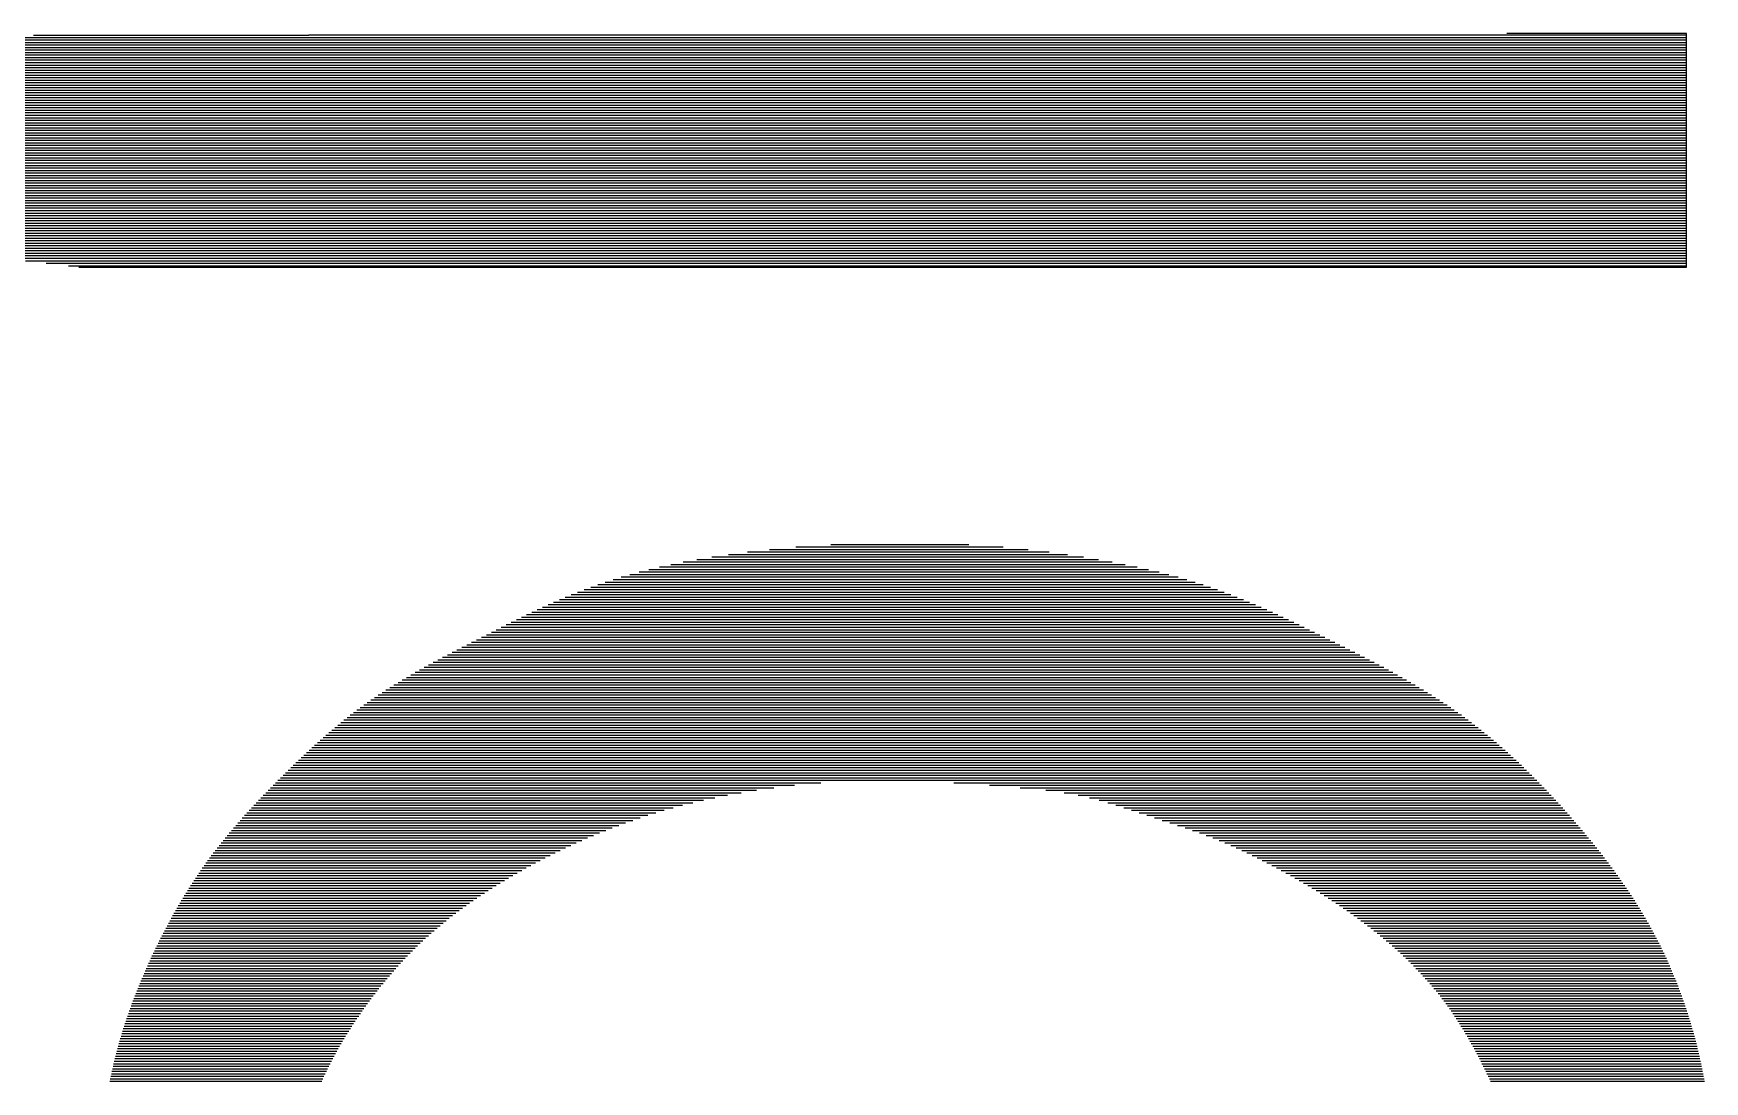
# Model space of a CAD drawing. Extents: x -4 to 6083, y -4 to 8618.
# Drawn here: x 359.93 to 404.89, y 105.82 to 134.02 of the extents above; entities that cross this region are included whole.
import ezdxf
from ezdxf.enums import TextEntityAlignment as Align

# ---------------------------------------------------------------- set-up
doc = ezdxf.new("R2010")
doc.units = 0
doc.header["$LTSCALE"] = 45
doc.header["$MEASUREMENT"] = 0
doc.layers.add('RLA-FORMATO', color=7, linetype='CONTINUOUS')
doc.layers.add('RLA-LOGO', color=7, linetype='CONTINUOUS')
doc.styles.add('ROMAND', font='romand', dxfattribs={"height": 31.5})
doc.styles.add('ROMANS', font='ROMANS.shx', dxfattribs={"height": 16.875})

# ---------------------------------------------------------------- blocks, each defined once
blk = doc.blocks.new('viñeta-rl')
at = {"layer": 'RLA-LOGO', "color": 8, "true_color": 0x707070}
for p, q in [((-71.312, 269.759), (-71.312, 265.695)), ((-71.267, 269.771), (-71.267, 265.72)), ((-71.222, 269.782), (-71.222, 265.746)), ((-71.177, 269.794), (-71.177, 265.771)), ((-71.132, 269.805), (-71.132, 265.795)), ((-71.087, 269.816), (-71.087, 265.82)), ((-71.042, 269.826), (-71.042, 265.844)), ((-70.997, 269.837), (-70.997, 265.868)), ((-70.952, 269.847), (-70.952, 265.891)), ((-70.907, 269.857), (-70.907, 265.914)), ((-70.862, 269.867), (-70.862, 265.937)), ((-70.817, 269.876), (-70.817, 265.96)), ((-70.772, 269.886), (-70.772, 265.983)), ((-70.727, 269.895), (-70.727, 266.005)), ((-70.682, 269.904), (-70.682, 266.027)), ((-70.637, 269.913), (-70.637, 266.048)), ((-70.592, 269.921), (-70.592, 266.069)), ((-70.547, 269.929), (-70.547, 266.09)), ((-85.154, 269.608), (-89.348, 269.608)), ((-89.348, 269.608), (-89.348, 266.385)), ((-89.316, 269.608), (-89.316, 244.897)), ((-89.271, 269.608), (-89.271, 232.77)), ((-89.226, 269.608), (-89.226, 232.807)), ((-89.181, 269.608), (-89.181, 232.844)), ((-89.136, 269.608), (-89.136, 232.881)), ((-89.091, 269.608), (-89.091, 232.918)), ((-89.046, 269.608), (-89.046, 232.956)), ((-89.001, 269.608), (-89.001, 232.994)), ((-88.956, 269.608), (-88.956, 233.032)), ((-88.911, 269.608), (-88.911, 233.07)), ((-88.866, 269.608), (-88.866, 233.108)), ((-88.821, 269.608), (-88.821, 233.147)), ((-88.776, 269.608), (-88.776, 233.185)), ((-88.731, 269.608), (-88.731, 233.224)), ((-88.686, 269.608), (-88.686, 233.264)), ((-88.641, 269.608), (-88.641, 233.303)), ((-88.596, 269.608), (-88.596, 233.343)), ((-88.551, 269.608), (-88.551, 233.383)), ((-88.506, 269.608), (-88.506, 233.423)), ((-88.461, 269.608), (-88.461, 233.464)), ((-88.416, 269.608), (-88.416, 233.505)), ((-88.371, 269.608), (-88.371, 233.546)), ((-88.326, 269.608), (-88.326, 233.588)), ((-88.281, 269.608), (-88.281, 233.63)), ((-88.236, 269.608), (-88.236, 233.673)), ((-88.191, 269.608), (-88.191, 233.716)), ((-88.146, 269.608), (-88.146, 233.76)), ((-88.101, 269.608), (-88.101, 233.805)), ((-88.056, 269.608), (-88.056, 233.85)), ((-88.011, 269.608), (-88.011, 233.895)), ((-87.966, 269.608), (-87.966, 233.942)), ((-87.921, 269.608), (-87.921, 233.989)), ((-87.876, 269.608), (-87.876, 234.036)), ((-87.831, 269.608), (-87.831, 234.085)), ((-87.786, 269.608), (-87.786, 234.135)), ((-87.741, 269.608), (-87.741, 234.185)), ((-87.696, 269.608), (-87.696, 234.237)), ((-87.651, 269.608), (-87.651, 234.289)), ((-87.606, 269.608), (-87.606, 234.343)), ((-87.561, 269.608), (-87.561, 234.398)), ((-87.516, 269.608), (-87.516, 234.455)), ((-87.471, 269.608), (-87.471, 234.512)), ((-87.426, 269.608), (-87.426, 234.571)), ((-87.381, 269.608), (-87.381, 234.631)), ((-87.336, 269.608), (-87.336, 234.693)), ((-87.291, 269.608), (-87.291, 234.756)), ((-87.246, 269.608), (-87.246, 234.82)), ((-87.201, 269.608), (-87.201, 234.885)), ((-87.156, 269.608), (-87.156, 234.952)), ((-87.111, 269.608), (-87.111, 235.02)), ((-87.066, 269.608), (-87.066, 235.089)), ((-87.021, 269.608), (-87.021, 235.16)), ((-86.976, 269.608), (-86.976, 235.232)), ((-86.931, 269.608), (-86.931, 235.305)), ((-86.886, 269.608), (-86.886, 235.379)), ((-86.841, 269.608), (-86.841, 235.455)), ((-86.796, 269.608), (-86.796, 235.531)), ((-86.751, 269.608), (-86.751, 235.609)), ((-86.706, 269.608), (-86.706, 235.687)), ((-86.661, 269.608), (-86.661, 235.767)), ((-86.616, 269.608), (-86.616, 235.847)), ((-86.571, 269.608), (-86.571, 235.929)), ((-86.526, 269.608), (-86.526, 236.011)), ((-86.481, 269.608), (-86.481, 236.094)), ((-86.436, 269.608), (-86.436, 236.179)), ((-86.391, 269.608), (-86.391, 236.265)), ((-86.346, 269.608), (-86.346, 236.352)), ((-86.301, 269.608), (-86.301, 236.441)), ((-86.256, 269.608), (-86.256, 236.531)), ((-86.211, 269.608), (-86.211, 236.623)), ((-86.166, 269.608), (-86.166, 236.717)), ((-86.121, 269.608), (-86.121, 236.814)), ((-86.076, 269.608), (-86.076, 236.912)), ((-86.031, 269.608), (-86.031, 237.013)), ((-85.986, 269.608), (-85.986, 237.117)), ((-85.941, 269.608), (-85.941, 237.224)), ((-85.896, 269.608), (-85.896, 237.334)), ((-85.851, 269.608), (-85.851, 237.448)), ((-85.806, 269.608), (-85.806, 237.567)), ((-85.761, 269.608), (-85.761, 237.69)), ((-85.716, 269.608), (-85.716, 237.82)), ((-85.671, 269.608), (-85.671, 237.956)), ((-85.626, 269.608), (-85.626, 238.099)), ((-85.581, 269.608), (-85.581, 238.251)), ((-85.536, 269.608), (-85.536, 238.414)), ((-85.491, 269.608), (-85.491, 238.588)), ((-85.446, 269.608), (-85.446, 238.778)), ((-85.401, 269.608), (-85.401, 238.987)), ((-85.356, 269.608), (-85.356, 239.221)), ((-85.311, 269.608), (-85.311, 239.492)), ((-85.266, 269.608), (-85.266, 239.814)), ((-85.221, 269.608), (-85.221, 240.188)), ((-85.176, 269.608), (-85.176, 240.587)), ((-85.154, 240.771), (-85.154, 269.608)), ((-72.212, 269.47), (-72.212, 265.076)), ((-72.167, 269.487), (-72.167, 265.113)), ((-72.122, 269.504), (-72.122, 265.149)), ((-72.077, 269.52), (-72.077, 265.185)), ((-72.032, 269.536), (-72.032, 265.22)), ((-71.987, 269.552), (-71.987, 265.254)), ((-71.942, 269.568), (-71.942, 265.288)), ((-71.897, 269.583), (-71.897, 265.32)), ((-71.852, 269.598), (-71.852, 265.352)), ((-71.807, 269.613), (-71.807, 265.384)), ((-71.762, 269.627), (-71.762, 265.415)), ((-71.717, 269.641), (-71.717, 265.445)), ((-71.672, 269.655), (-71.672, 265.475)), ((-71.627, 269.669), (-71.627, 265.504)), ((-71.582, 269.683), (-71.582, 265.532)), ((-71.537, 269.696), (-71.537, 265.56)), ((-71.492, 269.709), (-71.492, 265.588)), ((-71.447, 269.722), (-71.447, 265.615)), ((-71.402, 269.734), (-71.402, 265.642)), ((-71.357, 269.747), (-71.357, 265.669)), ((-72.932, 269.159), (-72.932, 264.376)), ((-72.887, 269.181), (-72.887, 264.426)), ((-72.842, 269.202), (-72.842, 264.475)), ((-72.797, 269.224), (-72.797, 264.523)), ((-72.752, 269.244), (-72.752, 264.571)), ((-72.707, 269.265), (-72.707, 264.617)), ((-72.662, 269.285), (-72.662, 264.663)), ((-72.617, 269.305), (-72.617, 264.708)), ((-72.572, 269.325), (-72.572, 264.752)), ((-72.527, 269.344), (-72.527, 264.795)), ((-72.482, 269.363), (-72.482, 264.838)), ((-72.437, 269.381), (-72.437, 264.879)), ((-72.392, 269.4), (-72.392, 264.92)), ((-72.347, 269.418), (-72.347, 264.96)), ((-72.302, 269.436), (-72.302, 265)), ((-72.257, 269.453), (-72.257, 265.038)), ((-73.472, 268.869), (-73.472, 263.703)), ((-73.427, 268.896), (-73.427, 263.765)), ((-73.382, 268.921), (-73.382, 263.825)), ((-73.337, 268.947), (-73.337, 263.884)), ((-73.292, 268.972), (-73.292, 263.943)), ((-73.247, 268.996), (-73.247, 264)), ((-73.202, 269.021), (-73.202, 264.056)), ((-73.157, 269.045), (-73.157, 264.112)), ((-73.112, 269.068), (-73.112, 264.166)), ((-73.067, 269.092), (-73.067, 264.22)), ((-73.022, 269.114), (-73.022, 264.273)), ((-72.977, 269.137), (-72.977, 264.325)), ((-73.967, 268.559), (-73.967, 262.961)), ((-73.922, 268.589), (-73.922, 263.034)), ((-73.877, 268.618), (-73.877, 263.106)), ((-73.832, 268.648), (-73.832, 263.177)), ((-73.787, 268.677), (-73.787, 263.246)), ((-73.742, 268.705), (-73.742, 263.315)), ((-73.697, 268.733), (-73.697, 263.382)), ((-73.652, 268.761), (-73.652, 263.448)), ((-73.607, 268.789), (-73.607, 263.514)), ((-73.562, 268.816), (-73.562, 263.578)), ((-73.517, 268.843), (-73.517, 263.641)), ((-74.372, 268.273), (-74.372, 262.252)), ((-74.327, 268.306), (-74.327, 262.336)), ((-74.282, 268.339), (-74.282, 262.418)), ((-74.237, 268.371), (-74.237, 262.5)), ((-74.192, 268.403), (-74.192, 262.58)), ((-74.147, 268.435), (-74.147, 262.658)), ((-74.102, 268.466), (-74.102, 262.736)), ((-74.057, 268.497), (-74.057, 262.812)), ((-74.012, 268.528), (-74.012, 262.887)), ((-74.777, 267.96), (-74.777, 261.431)), ((-74.732, 267.996), (-74.732, 261.53)), ((-74.687, 268.032), (-74.687, 261.627)), ((-74.642, 268.067), (-74.642, 261.722)), ((-74.597, 268.102), (-74.597, 261.814)), ((-74.552, 268.137), (-74.552, 261.905)), ((-74.507, 268.172), (-74.507, 261.994)), ((-74.462, 268.206), (-74.462, 262.081)), ((-74.417, 268.239), (-74.417, 262.167)), ((-75.137, 267.661), (-75.137, 260.478)), ((-75.092, 267.7), (-75.092, 260.613)), ((-75.047, 267.738), (-75.047, 260.744)), ((-75.002, 267.776), (-75.002, 260.871)), ((-74.957, 267.813), (-74.957, 260.992)), ((-74.912, 267.85), (-74.912, 261.109)), ((-74.867, 267.887), (-74.867, 261.221)), ((-74.822, 267.924), (-74.822, 261.328)), ((-75.452, 267.385), (-75.452, 259.514)), ((-75.407, 267.425), (-75.407, 259.652)), ((-75.362, 267.465), (-75.362, 259.788)), ((-75.317, 267.505), (-75.317, 259.924)), ((-75.272, 267.544), (-75.272, 260.062)), ((-75.227, 267.584), (-75.227, 260.201)), ((-75.182, 267.623), (-75.182, 260.34)), ((-75.767, 267.093), (-75.767, 258.113)), ((-75.722, 267.136), (-75.722, 258.445)), ((-75.677, 267.178), (-75.677, 258.695)), ((-75.632, 267.22), (-75.632, 258.896)), ((-75.587, 267.262), (-75.587, 259.069)), ((-75.542, 267.303), (-75.542, 259.226)), ((-75.497, 267.344), (-75.497, 259.373)), ((-76.082, 266.783), (-76.082, 244.479)), ((-76.037, 266.829), (-76.037, 244.434)), ((-75.992, 266.874), (-75.992, 244.388)), ((-75.947, 266.918), (-75.947, 244.343)), ((-75.902, 266.963), (-75.902, 256.467)), ((-75.857, 267.006), (-75.857, 257.105)), ((-75.812, 267.05), (-75.812, 257.655)), ((-76.352, 266.499), (-76.352, 244.757)), ((-76.307, 266.548), (-76.307, 244.71)), ((-76.262, 266.596), (-76.262, 244.663)), ((-76.217, 266.643), (-76.217, 244.617)), ((-76.172, 266.69), (-76.172, 244.571)), ((-76.127, 266.737), (-76.127, 244.525)), ((-76.622, 266.195), (-76.622, 245.049)), ((-76.577, 266.248), (-76.577, 245)), ((-76.532, 266.299), (-76.532, 244.95)), ((-76.487, 266.35), (-76.487, 244.901)), ((-76.442, 266.4), (-76.442, 244.853)), ((-76.397, 266.45), (-76.397, 244.805)), ((-76.892, 265.866), (-76.892, 245.36)), ((-76.847, 265.923), (-76.847, 245.307)), ((-76.802, 265.979), (-76.802, 245.254)), ((-76.757, 266.034), (-76.757, 245.202)), ((-76.712, 266.089), (-76.712, 245.151)), ((-76.667, 266.142), (-76.667, 245.1)), ((-77.117, 265.568), (-77.117, 245.64)), ((-77.072, 265.63), (-77.072, 245.582)), ((-77.027, 265.69), (-77.027, 245.526)), ((-76.982, 265.75), (-76.982, 245.47)), ((-76.937, 265.809), (-76.937, 245.415)), ((-77.297, 265.31), (-77.297, 245.881)), ((-77.252, 265.376), (-77.252, 245.819)), ((-77.207, 265.441), (-77.207, 245.758)), ((-77.162, 265.505), (-77.162, 245.698)), ((-77.477, 265.033), (-77.477, 246.142)), ((-77.432, 265.104), (-77.432, 246.075)), ((-77.387, 265.174), (-77.387, 246.009)), ((-77.342, 265.242), (-77.342, 245.944)), ((-77.657, 264.737), (-77.657, 246.423)), ((-77.612, 264.812), (-77.612, 246.351)), ((-77.567, 264.887), (-77.567, 246.28)), ((-77.522, 264.961), (-77.522, 246.21)), ((-77.837, 264.422), (-77.837, 246.725)), ((-77.792, 264.503), (-77.792, 246.647)), ((-77.747, 264.582), (-77.747, 246.571)), ((-77.702, 264.66), (-77.702, 246.497)), ((-78.017, 264.091), (-78.017, 247.045)), ((-77.972, 264.175), (-77.972, 246.963)), ((-77.927, 264.259), (-77.927, 246.882)), ((-77.882, 264.341), (-77.882, 246.803)), ((-78.152, 263.833), (-78.152, 247.295)), ((-78.107, 263.92), (-78.107, 247.211)), ((-78.062, 264.006), (-78.062, 247.127)), ((-78.332, 263.478), (-78.332, 247.641)), ((-78.287, 263.568), (-78.287, 247.553)), ((-78.242, 263.657), (-78.242, 247.467)), ((-78.197, 263.745), (-78.197, 247.381)), ((-78.467, 263.208), (-78.467, 247.905)), ((-78.422, 263.298), (-78.422, 247.816)), ((-78.377, 263.389), (-78.377, 247.728)), ((-78.602, 262.934), (-78.602, 248.17)), ((-78.557, 263.026), (-78.557, 248.081)), ((-78.512, 263.117), (-78.512, 247.993)), ((-78.782, 262.563), (-78.782, 248.528)), ((-78.737, 262.657), (-78.737, 248.438)), ((-78.692, 262.75), (-78.692, 248.348)), ((-78.647, 262.842), (-78.647, 248.259)), ((-78.917, 262.276), (-78.917, 248.803)), ((-78.872, 262.373), (-78.872, 248.71)), ((-78.827, 262.469), (-78.827, 248.619)), ((-79.052, 261.976), (-79.052, 249.088)), ((-79.007, 262.078), (-79.007, 248.992)), ((-78.962, 262.178), (-78.962, 248.897)), ((-79.142, 261.767), (-79.142, 249.287)), ((-79.097, 261.873), (-79.097, 249.187)), ((-79.277, 261.434), (-79.277, 249.604)), ((-79.232, 261.548), (-79.232, 249.495)), ((-79.187, 261.659), (-79.187, 249.39)), ((-79.412, 261.067), (-79.412, 249.953)), ((-79.367, 261.194), (-79.367, 249.832)), ((-79.322, 261.316), (-79.322, 249.716)), ((-79.502, 260.794), (-79.502, 250.212)), ((-79.457, 260.934), (-79.457, 250.079)), ((-79.592, 260.488), (-79.592, 250.499)), ((-79.547, 260.645), (-79.547, 250.352)), ((-79.637, 260.322), (-79.637, 250.655)), ((-79.727, 259.956), (-79.727, 250.997)), ((-79.682, 260.145), (-79.682, 250.82)), ((-79.772, 259.754), (-79.772, 251.186)), ((-79.862, 259.307), (-79.862, 251.612)), ((-79.817, 259.538), (-79.817, 251.39)), ((-79.907, 259.06), (-79.907, 251.855)), ((-79.952, 258.793), (-79.952, 252.123)), ((-79.997, 258.501), (-79.997, 252.423)), ((-80.042, 258.175), (-80.042, 252.764)), ((-80.087, 257.8), (-80.087, 253.156)), ((-80.132, 257.348), (-80.132, 253.628)), ((-80.177, 256.734), (-80.177, 254.261)), ((-75.902, 254.077), (-75.902, 244.299)), ((-75.857, 253.604), (-75.857, 244.254)), ((-75.812, 253.237), (-75.812, 244.21)), ((-75.767, 252.925), (-75.767, 244.166)), ((-75.722, 252.65), (-75.722, 244.122)), ((-75.677, 252.404), (-75.677, 244.079)), ((-75.632, 252.18), (-75.632, 244.036)), ((-75.587, 251.973), (-75.587, 243.993)), ((-75.542, 251.781), (-75.542, 243.95)), ((-75.497, 251.601), (-75.497, 243.908)), ((-75.452, 251.432), (-75.452, 243.866)), ((-75.407, 251.272), (-75.407, 243.825)), ((-75.362, 251.12), (-75.362, 243.784)), ((-75.317, 250.976), (-75.317, 243.743)), ((-75.272, 250.838), (-75.272, 243.702)), ((-75.227, 250.705), (-75.227, 243.663)), ((-75.182, 250.578), (-75.182, 243.623)), ((-75.137, 250.456), (-75.137, 243.584)), ((-75.092, 250.337), (-75.092, 243.545)), ((-75.047, 250.222), (-75.047, 243.507)), ((-75.002, 250.111), (-75.002, 243.469)), ((-74.957, 250.002), (-74.957, 243.431)), ((-74.912, 249.897), (-74.912, 243.394)), ((-74.867, 249.794), (-74.867, 243.358)), ((-74.822, 249.693), (-74.822, 243.321)), ((-74.777, 249.595), (-74.777, 243.286)), ((-74.732, 249.499), (-74.732, 243.25)), ((-74.687, 249.405), (-74.687, 243.216)), ((-74.642, 249.313), (-74.642, 243.181)), ((-74.597, 249.223), (-74.597, 243.147)), ((-74.552, 249.134), (-74.552, 243.114)), ((-74.507, 249.048), (-74.507, 243.081)), ((-74.462, 248.962), (-74.462, 243.049)), ((-74.417, 248.878), (-74.417, 243.016)), ((-74.372, 248.796), (-74.372, 242.985)), ((-74.327, 248.714), (-74.327, 242.953)), ((-74.282, 248.634), (-74.282, 242.923)), ((-74.237, 248.556), (-74.237, 242.892)), ((-74.192, 248.479), (-74.192, 242.862)), ((-74.147, 248.403), (-74.147, 242.832)), ((-74.102, 248.329), (-74.102, 242.803)), ((-74.057, 248.256), (-74.057, 242.774)), ((-74.012, 248.184), (-74.012, 242.745)), ((-73.967, 248.113), (-73.967, 242.717)), ((-73.922, 248.044), (-73.922, 242.689)), ((-73.877, 247.976), (-73.877, 242.661)), ((-73.832, 247.909), (-73.832, 242.634)), ((-73.787, 247.844), (-73.787, 242.607)), ((-73.742, 247.779), (-73.742, 242.58)), ((-73.697, 247.716), (-73.697, 242.554)), ((-73.652, 247.654), (-73.652, 242.528)), ((-73.607, 247.593), (-73.607, 242.502)), ((-73.562, 247.533), (-73.562, 242.476)), ((-73.517, 247.474), (-73.517, 242.451)), ((-73.472, 247.416), (-73.472, 242.426)), ((-73.427, 247.36), (-73.427, 242.402)), ((-73.382, 247.304), (-73.382, 242.377)), ((-73.337, 247.249), (-73.337, 242.353)), ((-73.292, 247.196), (-73.292, 242.329)), ((-73.247, 247.143), (-73.247, 242.306)), ((-73.202, 247.091), (-73.202, 242.282)), ((-73.157, 247.041), (-73.157, 242.259)), ((-73.112, 246.991), (-73.112, 242.237)), ((-73.067, 246.942), (-73.067, 242.214)), ((-73.022, 246.894), (-73.022, 242.192)), ((-72.977, 246.847), (-72.977, 242.169)), ((-72.932, 246.801), (-72.932, 242.148)), ((-72.887, 246.755), (-72.887, 242.126)), ((-72.842, 246.711), (-72.842, 242.105)), ((-72.797, 246.667), (-72.797, 242.083)), ((-72.752, 246.624), (-72.752, 242.062)), ((-72.707, 246.581), (-72.707, 242.042)), ((-72.662, 246.539), (-72.662, 242.021)), ((-72.617, 246.498), (-72.617, 242.001)), ((-72.572, 246.458), (-72.572, 241.981)), ((-72.527, 246.418), (-72.527, 241.961)), ((-72.482, 246.378), (-72.482, 241.941)), ((-72.437, 246.34), (-72.437, 241.922)), ((-72.392, 246.301), (-72.392, 241.903)), ((-72.347, 246.264), (-72.347, 241.884)), ((-72.302, 246.227), (-72.302, 241.865)), ((-72.257, 246.19), (-72.257, 241.847)), ((-72.212, 246.154), (-72.212, 241.829)), ((-72.167, 246.119), (-72.167, 241.811)), ((-72.122, 246.084), (-72.122, 241.793)), ((-72.077, 246.049), (-72.077, 241.775)), ((-72.032, 246.015), (-72.032, 241.758)), ((-71.987, 245.982), (-71.987, 241.741)), ((-71.942, 245.949), (-71.942, 241.724)), ((-71.897, 245.916), (-71.897, 241.708)), ((-71.852, 245.884), (-71.852, 241.691)), ((-71.807, 245.852), (-71.807, 241.675)), ((-71.762, 245.821), (-71.762, 241.659)), ((-71.717, 245.79), (-71.717, 241.644)), ((-71.672, 245.759), (-71.672, 241.628)), ((-71.627, 245.729), (-71.627, 241.613)), ((-71.582, 245.699), (-71.582, 241.598)), ((-71.537, 245.67), (-71.537, 241.584)), ((-71.492, 245.641), (-71.492, 241.569)), ((-71.447, 245.612), (-71.447, 241.555)), ((-71.402, 245.584), (-71.402, 241.541)), ((-71.357, 245.556), (-71.357, 241.528)), ((-71.312, 245.529), (-71.312, 241.514)), ((-71.267, 245.502), (-71.267, 241.501)), ((-71.222, 245.476), (-71.222, 241.488)), ((-71.177, 245.449), (-71.177, 241.476)), ((-71.132, 245.424), (-71.132, 241.463)), ((-71.087, 245.398), (-71.087, 241.451)), ((-71.042, 245.374), (-71.042, 241.439)), ((-70.997, 245.349), (-70.997, 241.428)), ((-70.952, 245.325), (-70.952, 241.416)), ((-70.907, 245.301), (-70.907, 241.405)), ((-70.862, 245.278), (-70.862, 241.394)), ((-70.817, 245.255), (-70.817, 241.384)), ((-70.772, 245.233), (-70.772, 241.374)), ((-70.727, 245.211), (-70.727, 241.364)), ((-70.682, 245.189), (-70.682, 241.354)), ((-89.315, 239.959), (-89.315, 244.899)), ((-70.637, 245.168), (-70.637, 241.344)), ((-70.592, 245.148), (-70.592, 241.335)), ((-70.547, 245.127), (-70.547, 241.326))]:
    blk.add_line(p, q, dxfattribs=at)
at = {"layer": 'RLA-FORMATO', "color": 4, "style": 'ROMAND'}
for tag, p in [('DESAR', (-1255.783, 233.263)), ('PRELIM', (-1123.111, 233.263)), ('PROP', (-989.639, 233.263)), ('CONST', (-823.737, 233.263))]:
    blk.add_attdef(tag, p, '', height=16, dxfattribs=at)
at = {"layer": 'RLA-FORMATO', "color": 2, "style": 'ROMANS'}
for tag, p, height in [('REVNO1', (-1394.08, 180.648), 10), ('DETNO1', (-1358.401, 180.648), 10), ('FECHA1', (-880.483, 180.648), 10), ('REVNO2', (-1394.08, 155.648), 10), ('DETNO2', (-1358.401, 155.648), 10), ('FECHA2', (-880.483, 155.648), 10), ('REVNO3', (-1394.08, 130.649), 10), ('DETNO3', (-1358.401, 130.649), 10), ('FECHA3', (-880.483, 130.649), 10), ('REVNO4', (-1394.08, 105.649), 10), ('DETNO4', (-1358.401, 105.649), 10), ('FECHA4', (-880.483, 105.649), 10), ('REVNO5', (-1394.08, 80.649), 11.25), ('DETNO5', (-1358.401, 80.649), 10), ('FECHA5', (-880.483, 80.649), 10), ('REVNO6', (-1392.274, 55.649), 10), ('DETNO6', (-1356.594, 55.649), 10), ('FECHA6', (-878.676, 55.649), 10), ('INGENIERO', (-741.067, 33.399), 10), ('DIBUJANTE', (-571.615, 33.401), 10), ('REVNO7', (-1394.08, 30.65), 10), ('DETNO7', (-1358.401, 30.65), 10), ('FECHA7', (-880.483, 30.65), 10), ('REVNO8', (-1394.08, 8.603), 10), ('DETNO8', (-1358.401, 8.603), 10), ('FECHA8', (-880.483, 8.603), 10), ('PROYECTISTA', (-740.886, 4.812), 10), ('INGENIERO', (-568.569, 4.615), 10)]:
    blk.add_attdef(tag, p, '', height=height, dxfattribs=at)
for tag, p in [('PERSNO1', (-946.608, 180.648)), ('PERSNO2', (-946.608, 155.648)), ('PERSNO3', (-946.608, 130.649)), ('PERSNO4', (-946.608, 105.649)), ('PERSNO5', (-946.608, 80.649)), ('PERSNO6', (-946.608, 55.649)), ('PERSNO7', (-946.608, 30.65)), ('PERSNO8', (-946.608, 8.603))]:
    blk.add_attdef(tag, text='', height=10, dxfattribs=at).set_placement(p, align=Align.CENTER)
at = {"layer": 'RLA-FORMATO', "color": 5, "style": 'ROMAND'}
blk.add_attdef('PROYECTO', text='', height=16.9, dxfattribs=at).set_placement((-289.167, 165.033), align=Align.MIDDLE)
for tag, p in [('TITULO1', (-567.962, 108.18)), ('TITULO2', (-567.962, 74.225))]:
    blk.add_attdef(tag, p, '', height=20, dxfattribs=at)
at = {"layer": 'RLA-FORMATO', "color": 2, "style": 'ROMANS'}
for tag, p in [('NOMARCH', (-1424.041, 5.527)), ('FECHA', (-1406.947, 5.527))]:
    blk.add_attdef(tag, p, '', height=11.25, rotation=90, dxfattribs=at)
at = {"layer": 'RLA-FORMATO', "color": 5, "style": 'ROMAND', "width": 0.967839}
blk.add_attdef('NUMERO', text='', height=24, dxfattribs=at).set_placement((-290.268, 13.329), (-62.411, 13.329), align=Align.FIT)
at = {"layer": 'RLA-FORMATO', "color": 5, "style": 'ROMAND', "flags": 12}
blk.add_attdef('REVISION', text='', height=24, dxfattribs=at).set_placement((-24.501, 25.329), align=Align.MIDDLE)

msp = doc.modelspace()

# ---------------------------------------------------------------- block references
at = {"layer": 'RLA-FORMATO', "xscale": 1.5, "yscale": 1.5, "zscale": 1.5, "rotation": 270}
msp.add_blockref('viñeta-rl', (0, 0), dxfattribs=at)

doc.saveas('drawing.dxf')
